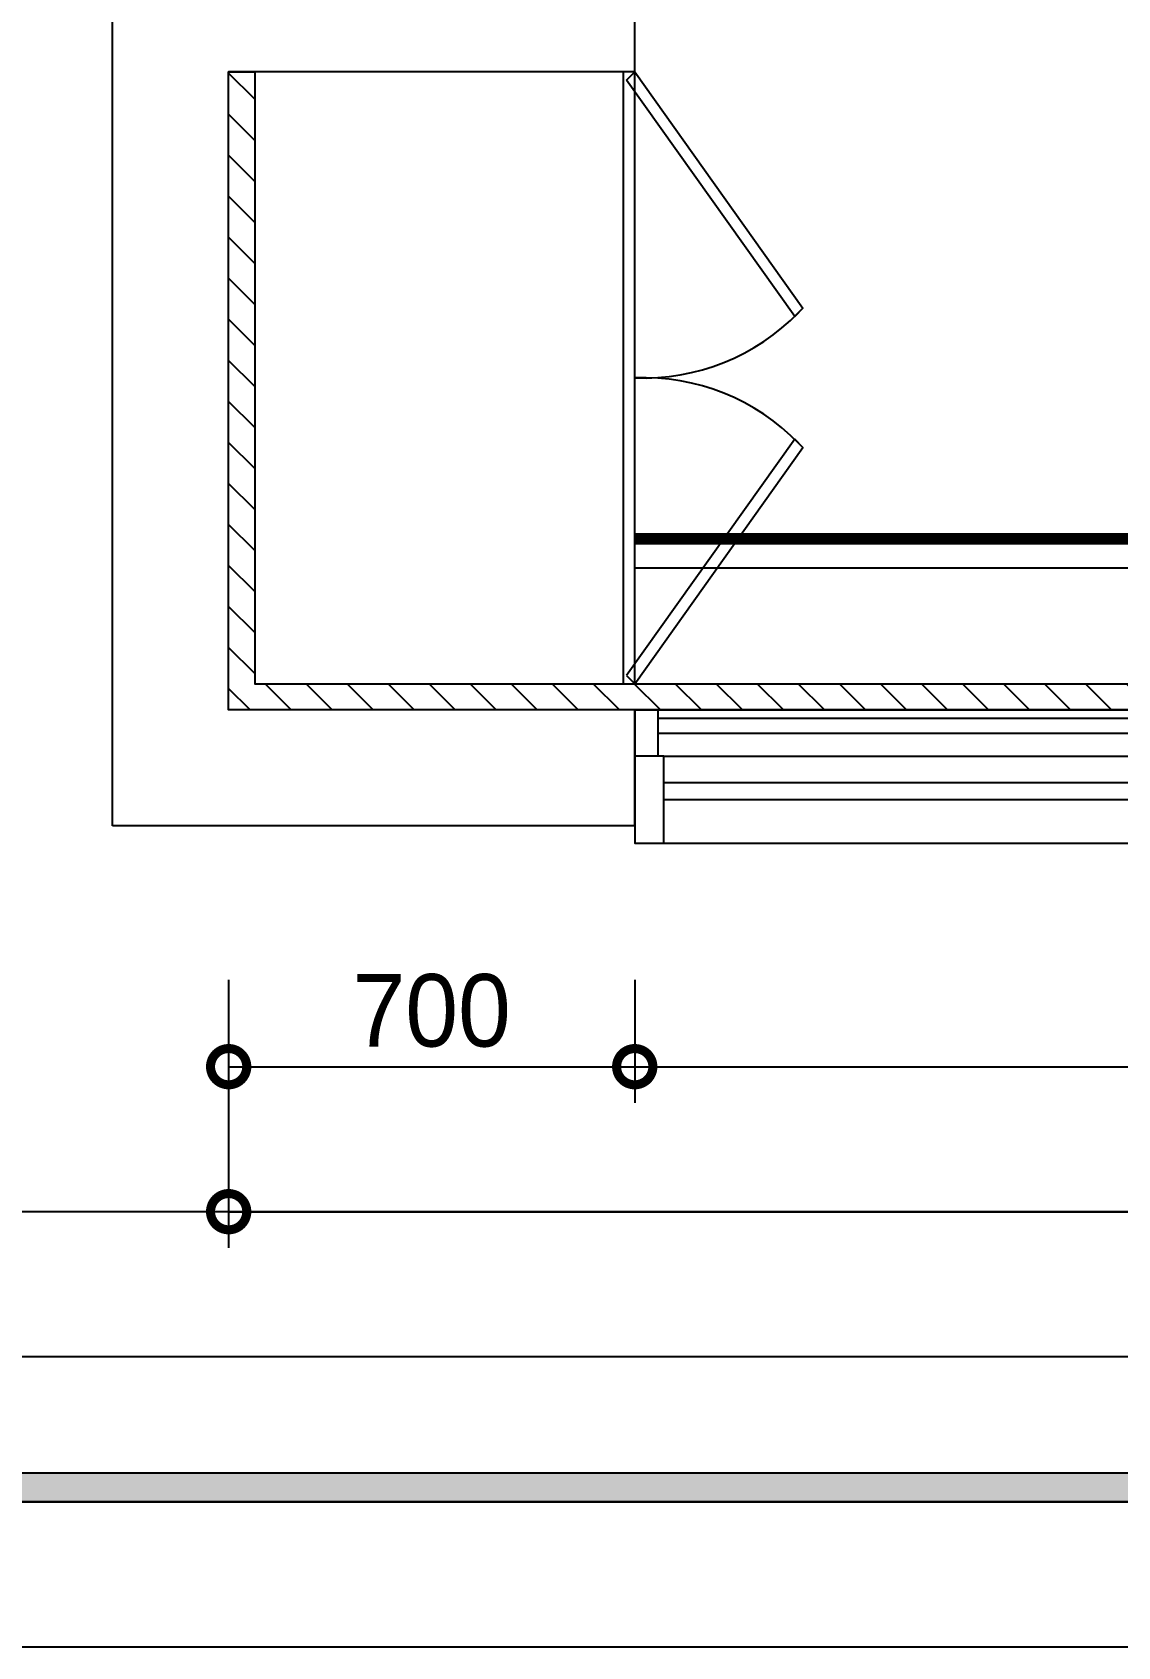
# Model space of a CAD drawing. Header units: millimetres. Extents: x 145965 to 228269, y 99354 to 115204.
# Drawn here: x 192009 to 193880, y 99854 to 102638 of the extents above; entities that cross this region are included whole.
import ezdxf
from ezdxf.enums import TextEntityAlignment as Align

# ---------------------------------------------------------------- set-up
doc = ezdxf.new("R2010")
doc.units = ezdxf.units.MM
doc.header["$LTSCALE"] = 50
doc.linetypes.add('HID', pattern=[2.5, 1.5, -1])
for name, color, linetype in [('06-FUR', 6, 'Continuous'), ('07-DIM WAL', 5, 'Continuous'), ('3.기호.계단선', 30, 'Continuous'), ('FORM(YOURNAME)-1', 1, 'Continuous'), ('FORM(YOURNAME)-11', 1, 'Continuous'), ('RC-LIGHT', 7, 'Continuous'), ('벽1', 2, 'Continuous'), ('창호', 4, 'Continuous'), ('틀', 8, 'Continuous')]:
    doc.layers.add(name, color=color, linetype=linetype)
doc.styles.add('YOURNAME', font='HY울릉도M.TTF')
doc.styles.add('스타일1', font='HY울릉도M.TTF')
doc.dimstyles.new('50', dxfattribs={"dimscale": 50, "dimtxt": 2.5, "dimasz": 2.5, "dimexe": 1.25, "dimexo": 2, "dimtad": 1, "dimdec": 0, "dimtxsty": '스타일1', "dimblk": 'DOTSMALL', "dimcen": 2.5, "dimclrd": 1, "dimclre": 1, "dimclrt": 2, "dimadec": 0, "dimazin": 0, "dimtfac": 1, "dimtdec": 0, "dimtix": 1, "dimtmove": 0, "dimatfit": 3, "dimldrblk": 'DOTSMALL', "dimfxl": 1.25, "dimarcsym": 0})

# ---------------------------------------------------------------- blocks, each defined once
blk = doc.blocks.new('FORM-ELEVATION')
at = {"layer": 'FORM(YOURNAME)-11'}
h = blk.add_hatch(color=256, dxfattribs=at)
h.dxf.hatch_style = 1
h.paths.add_polyline_path([(-10309, 35708), (71691, 35708), (71691, 35508), (-10309, 35508)])
h.paths.add_polyline_path([(-10309, -21492), (71691, -21492), (71691, -21692), (-10309, -21692)])
at = {"layer": 'Defpoints', "color": 158}
blk.add_line((62481, -20692), (-10309, -20692), dxfattribs=at)
for points in [[(-10309, -21692), (71691, -21692), (71691, 35708), (-10309, 35708)], [(-8309, 33708), (61071, 33708), (61071, -19692), (-8309, -19692)]]:
    blk.add_lwpolyline(points, close=True, dxfattribs=at)
at = {"layer": 'FORM(YOURNAME)-11', "color": 250}
blk.add_lwpolyline([(-11309, -22692), (72691, -22692), (72691, 36708), (-11309, 36708)], close=True, dxfattribs=at)
at = {"layer": 'FORM(YOURNAME)-11'}
blk.add_lwpolyline([(-10309, -21492), (71691, -21492), (71691, -21692), (-10309, -21692)], close=True, dxfattribs=at)
at = {"layer": 'FORM(YOURNAME)-11', "color": 3, "style": 'YOURNAME'}
for tag, height, p in [('1', 450, (71041, -1219)), ('2', 450, (71041, -1863)), ('3', 450, (71041, -3150)), ('4', 450, (71041, -5081)), ('5', 515, (71041, -7398)), ('6', 515, (71041, -9650)), ('7', 515, (71041, -11903)), ('8', 515, (71041, -14155)), ('9', 515, (71041, -16408)), ('10', 515, (66791, -18596)), ('11', 515, (71041, -18660)), ('12', 515, (66791, -20848)), ('13', 515, (71041, -20848))]:
    blk.add_attdef(tag, text='', height=height, dxfattribs=at).set_placement(p, align=Align.MIDDLE_RIGHT)
blk = doc.blocks.new('_DotSmall')
at = {"color": 0, "linetype": 'ByBlock', "const_width": 0.5}
blk.add_lwpolyline([(-0.0625, 0, 1), (0.0625, 0, 1)], format="xyb", close=True, dxfattribs=at)
blk = doc.blocks.new('*D877')
at = {"layer": '07-DIM WAL', "color": 1, "lineweight": -2}
for p, q in [((192347.9, 101004.4), (192347.9, 100541.9)), ((195937.9, 100999.4), (195937.9, 100541.9)), ((192347.9, 100604.4), (195937.9, 100604.4))]:
    blk.add_line(p, q, dxfattribs=at)
at = {"layer": 'Defpoints', "color": 0}
for p in [(192347.9, 101104.4), (195937.9, 101099.4), (195937.9, 100604.4)]:
    blk.add_point(p, dxfattribs=at)
at = {"layer": '07-DIM WAL', "color": 1, "lineweight": -2, "xscale": 125, "yscale": 125, "zscale": 125, "rotation": 180}
blk.add_blockref('_DotSmall', (192347.9, 100604.4), dxfattribs=at)
at = {"layer": '07-DIM WAL', "color": 1, "lineweight": -2, "xscale": 125, "yscale": 125, "zscale": 125}
blk.add_blockref('_DotSmall', (195937.9, 100604.4), dxfattribs=at)
at = {"layer": '07-DIM WAL', "color": 2, "insert": (194142.9, 100700.8), "char_height": 125, "attachment_point": 5, "style": '스타일1'}
blk.add_mtext('3590', dxfattribs=at)
blk = doc.blocks.new('*D878')
at = {"layer": '07-DIM WAL', "color": 1, "lineweight": -2}
for p, q in [((192347.9, 101004.4), (192347.9, 100791.9)), ((193047.9, 101004.4), (193047.9, 100791.9)), ((192347.9, 100854.4), (193047.9, 100854.4))]:
    blk.add_line(p, q, dxfattribs=at)
at = {"layer": 'Defpoints', "color": 0}
for p in [(192347.9, 101104.4), (193047.9, 101104.4), (193047.9, 100854.4)]:
    blk.add_point(p, dxfattribs=at)
at = {"layer": '07-DIM WAL', "color": 1, "lineweight": -2, "xscale": 125, "yscale": 125, "zscale": 125, "rotation": 180}
blk.add_blockref('_DotSmall', (192347.9, 100854.4), dxfattribs=at)
at = {"layer": '07-DIM WAL', "color": 1, "lineweight": -2, "xscale": 125, "yscale": 125, "zscale": 125}
blk.add_blockref('_DotSmall', (193047.9, 100854.4), dxfattribs=at)
at = {"layer": '07-DIM WAL', "color": 2, "insert": (192697.9, 100950.7), "char_height": 125, "attachment_point": 5, "style": '스타일1'}
blk.add_mtext('700', dxfattribs=at)
blk = doc.blocks.new('*D879')
at = {"layer": '07-DIM WAL', "color": 1, "lineweight": -2}
for p, q in [((193047.9, 101004.4), (193047.9, 100791.9)), ((195937.9, 101004.4), (195937.9, 100791.9)), ((193047.9, 100854.4), (195937.9, 100854.4))]:
    blk.add_line(p, q, dxfattribs=at)
at = {"layer": 'Defpoints', "color": 0}
for p in [(193047.9, 101104.4), (195937.9, 101104.4), (195937.9, 100854.4)]:
    blk.add_point(p, dxfattribs=at)
at = {"layer": '07-DIM WAL', "color": 1, "lineweight": -2, "xscale": 125, "yscale": 125, "zscale": 125, "rotation": 180}
blk.add_blockref('_DotSmall', (193047.9, 100854.4), dxfattribs=at)
at = {"layer": '07-DIM WAL', "color": 1, "lineweight": -2, "xscale": 125, "yscale": 125, "zscale": 125}
blk.add_blockref('_DotSmall', (195937.9, 100854.4), dxfattribs=at)
at = {"layer": '07-DIM WAL', "color": 2, "insert": (194492.9, 100950.8), "char_height": 125, "attachment_point": 5, "style": '스타일1'}
blk.add_mtext('2890', dxfattribs=at)
blk = doc.blocks.new('vidaisejh')
at = {"layer": '벽1'}
for p, q in [((149147.9, 61062.3), (149147.9, 66352.3)), ((150047.9, 62362.3), (150047.9, 62562.3)), ((149347.9, 61262.3), (149347.9, 62362.3)), ((150047.9, 62362.3), (149347.9, 62362.3)), ((150047.9, 61262.3), (149347.9, 61262.3)), ((150047.9, 61062.3), (150047.9, 61262.3)), ((150047.9, 61062.3), (149147.9, 61062.3))]:
    blk.add_line(p, q, dxfattribs=at)
at = {"layer": '창호'}
for p, q in [((150087.9, 61262.3), (152897.9, 61262.3)), ((150097.9, 61182.3), (152887.9, 61182.3)), ((150097.9, 61032.3), (152887.9, 61032.3))]:
    blk.add_line(p, q, dxfattribs=at)
for points in [[(150047.9, 61262.3), (150047.9, 61032.3), (150097.9, 61032.3), (150097.9, 61182.3), (150047.9, 61182.3)], [(150047.9, 61262.3), (150087.9, 61262.3), (150087.9, 61182.3)], [(150087.9, 61222.3), (151522.9, 61222.3), (151522.9, 61247.3), (150087.9, 61247.3)], [(150097.9, 61137.3), (151522.9, 61137.3), (151522.9, 61107.3), (150097.9, 61107.3)]]:
    blk.add_lwpolyline(points, dxfattribs=at)
at = {"layer": '틀'}
for p, q in [((150047.9, 62362.3), (150047.9, 62562.3)), ((150047.9, 61062.3), (150047.9, 61262.3))]:
    blk.add_line(p, q, dxfattribs=at)
blk = doc.blocks.new('VJSWJDEH')
at = {"layer": '3.기호.계단선', "transparency": 33554687}
h = blk.add_hatch(dxfattribs=at)
h.set_pattern_fill('_USER', color=8, scale=50, angle=315, style=0, pattern_type=0)
h.set_pattern_definition([(315, (43000, 40207.184), (35.355339, 35.355339), [])])
h.paths.add_polyline_path([(195937.9, 101469.4), (192347.9, 101469.4), (192347.9, 102569.4), (192392.9, 102569.4), (192392.9, 101514.4), (195937.9, 101514.4)])
at = {"layer": '06-FUR', "color": 8}
for points in [[(193047.9, 102569.4), (193027.9, 102569.4), (193027.9, 101514.4), (193047.9, 101514.4)], [(193033.8, 102555.3), (193047.9, 102569.4), (193337.8, 102162), (193323.7, 102147.9)], [(193033.8, 101528.6), (193047.9, 101514.4), (193337.8, 101921.9), (193323.7, 101936)]]:
    blk.add_lwpolyline(points, close=True, dxfattribs=at)
for centre, start, end in [((193062.3, 102416.3), 267.7956, 315.7647), ((193062.3, 101667.6), 44.2353, 92.2044)]:
    blk.add_arc(centre, 374.7, start, end, dxfattribs=at)
at = {"layer": '3.기호.계단선', "color": 8}
blk.add_lwpolyline([(195937.9, 101469.4), (192347.9, 101469.4), (192347.9, 102569.4), (192392.9, 102569.4), (192392.9, 101514.4), (195937.9, 101514.4), (195937.9, 101469.4)], dxfattribs=at)
blk.add_blockref('vidaisejh', (43000, 40207.2))

msp = doc.modelspace()

# ---------------------------------------------------------------- linework, layer by layer
at = {"layer": '3.기호.계단선', "color": 10, "linetype": 'HID'}
msp.add_lwpolyline([(193047.9, 101764.4, 20, 20, 0), (195937.9, 101764.4, 20, 20, 0)], format="xyseb", dxfattribs=at)
at = {"layer": 'RC-LIGHT'}
msp.add_line((193047.9, 101714.4), (195937.9, 101714.4), dxfattribs=at)

# ---------------------------------------------------------------- block references
at = {"layer": 'FORM(YOURNAME)-1', "xscale": 0.2500000000000001, "yscale": 0.2500000000000001, "zscale": 0.2500000000000001}
msp.add_blockref('FORM-ELEVATION', (192292.5, 105527.4), dxfattribs=at)
at = {"layer": 'RC-LIGHT'}
msp.add_blockref('VJSWJDEH', (0, 0), dxfattribs=at)

# ---------------------------------------------------------------- dimensions: what is measured, and where the dimension line sits
at = {"layer": '07-DIM WAL'}
for base, p1, p2, picture, middle in [((195937.9, 100604.4), (192347.9, 101104.4), (195937.9, 101099.4), '*D877', (194142.9, 100700.8)), ((193047.9, 100854.4), (192347.9, 101104.4), (193047.9, 101104.4), '*D878', (192697.9, 100950.7)), ((195937.9, 100854.4), (193047.9, 101104.4), (195937.9, 101104.4), '*D879', (194492.9, 100950.8))]:
    dim = msp.add_linear_dim(base=base, p1=p1, p2=p2, dimstyle='50', override={"dimtfill": 0}, dxfattribs=at)
    dim.commit()
    dim.dimension.update_dxf_attribs({"geometry": picture, "text_midpoint": middle})

doc.saveas('drawing.dxf')
